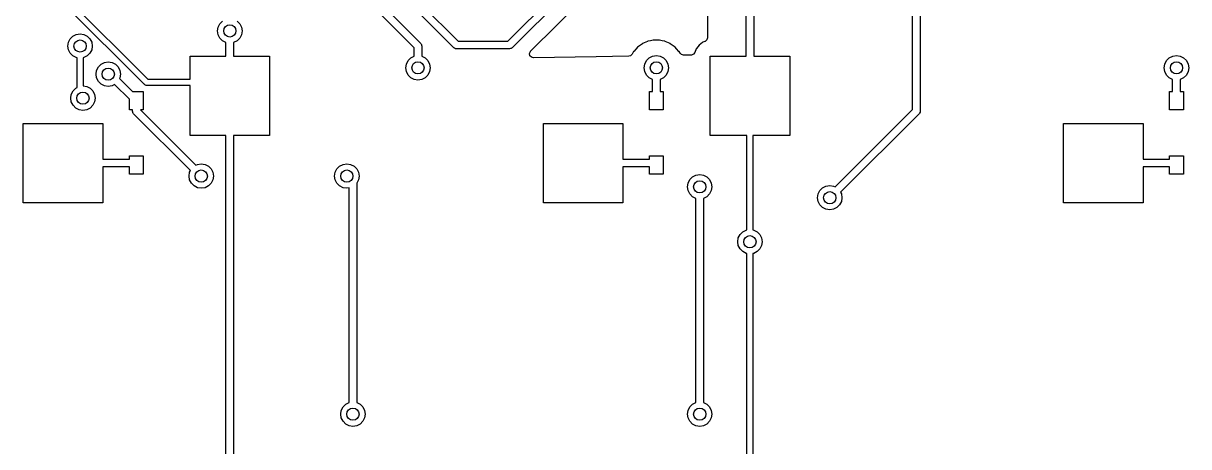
# Model space of a CAD drawing. Extents: x 3.08 to 5.54, y -3.21 to -0.59.
# Drawn here: x 4.01 to 5.51, y -2.189 to -1.644 of the extents above; entities that cross this region are included whole.
import ezdxf

# ---------------------------------------------------------------- set-up
doc = ezdxf.new("R2010")
doc.units = 0
doc.header["$MEASUREMENT"] = 0
doc.layers.add('BLACK', color=7, linetype='CONTINUOUS')

msp = doc.modelspace()

# ---------------------------------------------------------------- linework, layer by layer
at = {"layer": 'BLACK', "linetype": 'CONTINUOUS'}
for p, q in [((4.89016, -1.34091), (4.89016, -1.66253)), ((5.1542, -1.75485), (5.1542, -1.57974)), ((5.16405, -1.58178), (5.16405, -1.75689)), ((4.6334, -1.66689), (4.71043, -1.58986)), ((4.71883, -1.59538), (4.63892, -1.67529)), ((4.06856, -1.61418), (4.17028, -1.7159)), ((4.46687, -1.61542), (4.5212, -1.66975)), ((4.66272, -1.6798), (4.7308, -1.61173)), ((4.16587, -1.72262), (4.06299, -1.61974)), ((4.5128, -1.67527), (4.45847, -1.62094)), ((4.56383, -1.67529), (4.51423, -1.6257)), ((4.52264, -1.62018), (4.56935, -1.66689)), ((4.93996, -1.68602), (4.93996, -1.63059)), ((4.9498, -1.63263), (4.9498, -1.68602)), ((4.25984, -1.65354), (4.26061, -1.64868)), ((4.26061, -1.64868), (4.26285, -1.64429)), ((4.26285, -1.64429), (4.26633, -1.6408)), ((4.28485, -1.6408), (4.28833, -1.64429)), ((4.28833, -1.64429), (4.29057, -1.64868)), ((4.29057, -1.64868), (4.29134, -1.65354)), ((4.06791, -1.66815), (4.07015, -1.66376)), ((4.07015, -1.66376), (4.07363, -1.66028)), ((4.07363, -1.66028), (4.07802, -1.65804)), ((4.07802, -1.65804), (4.08289, -1.65727)), ((4.08289, -1.65727), (4.08776, -1.65804)), ((4.08776, -1.65804), (4.09215, -1.66028)), ((4.09215, -1.66028), (4.09563, -1.66376)), ((4.09563, -1.66376), (4.09787, -1.66815)), ((4.26061, -1.65841), (4.25984, -1.65354)), ((4.26285, -1.6628), (4.26061, -1.65841)), ((4.26633, -1.66628), (4.26285, -1.6628)), ((4.28833, -1.6628), (4.28485, -1.66628)), ((4.29057, -1.65841), (4.28833, -1.6628)), ((4.29134, -1.65354), (4.29057, -1.65841)), ((4.89016, -1.66253), (4.88937, -1.66521)), ((4.06714, -1.67302), (4.06791, -1.66815)), ((4.06791, -1.67788), (4.06714, -1.67302)), ((4.07015, -1.68227), (4.06791, -1.67788)), ((4.09787, -1.67788), (4.09563, -1.68227)), ((4.09787, -1.66815), (4.09864, -1.67302)), ((4.09864, -1.67302), (4.09787, -1.67788)), ((4.27067, -1.66849), (4.26633, -1.66628)), ((4.27067, -1.68602), (4.27067, -1.66849)), ((4.28485, -1.66628), (4.28051, -1.66849)), ((4.28051, -1.66849), (4.28051, -1.68602)), ((4.5128, -1.68617), (4.5128, -1.67527)), ((4.5212, -1.66975), (4.52173, -1.67045)), ((4.52173, -1.67045), (4.52186, -1.67057)), ((4.52186, -1.67057), (4.52189, -1.67068)), ((4.52189, -1.67068), (4.52205, -1.67088)), ((4.52205, -1.67088), (4.5223, -1.67207)), ((4.5223, -1.67207), (4.52264, -1.67323)), ((4.52264, -1.67323), (4.52264, -1.68617)), ((4.56489, -1.67587), (4.56383, -1.67529)), ((4.56591, -1.67653), (4.56489, -1.67587)), ((4.56616, -1.67657), (4.56591, -1.67653)), ((4.56626, -1.67662), (4.56616, -1.67657)), ((4.56644, -1.67661), (4.56626, -1.67662)), ((4.56731, -1.67673), (4.56644, -1.67661)), ((4.63544, -1.67673), (4.56731, -1.67673)), ((4.56935, -1.66689), (4.6334, -1.66689)), ((4.63661, -1.67639), (4.63544, -1.67673)), ((4.63779, -1.67614), (4.63661, -1.67639)), ((4.638, -1.67598), (4.63779, -1.67614)), ((4.6381, -1.67595), (4.638, -1.67598)), ((4.63822, -1.67582), (4.6381, -1.67595)), ((4.63892, -1.67529), (4.63822, -1.67582)), ((4.79838, -1.67664), (4.79538, -1.67998)), ((4.80023, -1.67458), (4.79838, -1.67664)), ((4.80041, -1.67439), (4.80023, -1.67458)), ((4.80023, -1.67458), (4.80023, -1.67458)), ((4.80649, -1.66997), (4.80041, -1.67439)), ((4.80673, -1.66986), (4.80649, -1.66997)), ((4.81312, -1.66702), (4.80673, -1.66986)), ((4.80673, -1.66986), (4.80673, -1.66986)), ((4.81336, -1.66691), (4.81312, -1.66702)), ((4.81312, -1.66702), (4.81312, -1.66702)), ((4.81704, -1.66613), (4.81336, -1.66691)), ((4.82046, -1.6654), (4.81704, -1.66613)), ((4.82071, -1.66535), (4.82046, -1.6654)), ((4.82046, -1.6654), (4.82046, -1.6654)), ((4.82823, -1.66535), (4.82071, -1.66535)), ((4.82849, -1.6654), (4.82823, -1.66535)), ((4.83191, -1.66613), (4.82849, -1.6654)), ((4.82849, -1.6654), (4.82849, -1.6654)), ((4.83559, -1.66691), (4.83191, -1.66613)), ((4.83582, -1.66702), (4.83559, -1.66691)), ((4.84222, -1.66986), (4.83582, -1.66702)), ((4.83582, -1.66702), (4.83582, -1.66702)), ((4.84246, -1.66997), (4.84222, -1.66986)), ((4.84222, -1.66986), (4.84222, -1.66986)), ((4.84854, -1.67439), (4.84246, -1.66997)), ((4.84871, -1.67458), (4.84854, -1.67439)), ((4.85057, -1.67664), (4.84871, -1.67458)), ((4.84871, -1.67458), (4.84871, -1.67458)), ((4.85357, -1.67998), (4.85057, -1.67664)), ((4.87583, -1.67664), (4.87405, -1.6814)), ((4.87596, -1.67631), (4.87583, -1.67664)), ((4.8794, -1.67172), (4.87596, -1.67631)), ((4.88399, -1.66828), (4.8794, -1.67172)), ((4.88443, -1.66812), (4.88399, -1.66828)), ((4.88694, -1.66718), (4.88443, -1.66812)), ((4.88726, -1.66704), (4.88694, -1.66718)), ((4.88937, -1.66521), (4.88726, -1.66704)), ((4.07363, -1.68576), (4.07015, -1.68227)), ((4.07802, -1.68799), (4.07363, -1.68576)), ((4.07895, -1.68814), (4.07802, -1.68799)), ((4.07895, -1.7266), (4.07895, -1.68814)), ((4.08776, -1.68799), (4.08683, -1.68814)), ((4.08683, -1.68814), (4.08683, -1.72444)), ((4.09215, -1.68576), (4.08776, -1.68799)), ((4.09563, -1.68227), (4.09215, -1.68576)), ((4.10988, -1.69653), (4.11427, -1.69429)), ((4.11427, -1.69429), (4.11914, -1.69352)), ((4.11914, -1.69352), (4.12401, -1.69429)), ((4.12401, -1.69429), (4.1284, -1.69653)), ((4.22441, -1.7159), (4.22441, -1.68602)), ((4.22441, -1.68602), (4.27067, -1.68602)), ((4.28051, -1.68602), (4.32677, -1.68602)), ((4.32677, -1.68602), (4.32677, -1.78839)), ((4.50274, -1.69625), (4.50498, -1.69186)), ((4.50498, -1.69186), (4.50846, -1.68838)), ((4.50846, -1.68838), (4.5128, -1.68617)), ((4.52264, -1.68617), (4.52698, -1.68838)), ((4.52698, -1.68838), (4.53046, -1.69186)), ((4.53046, -1.69186), (4.5327, -1.69625)), ((4.66131, -1.68269), (4.66242, -1.68013)), ((4.66176, -1.68545), (4.66131, -1.68269)), ((4.66362, -1.68753), (4.66176, -1.68545)), ((4.66242, -1.68013), (4.66272, -1.6798)), ((4.66632, -1.68827), (4.66362, -1.68753)), ((4.74707, -1.68682), (4.66632, -1.68827)), ((4.78908, -1.68607), (4.74707, -1.68682)), ((4.79127, -1.68552), (4.78908, -1.68607)), ((4.79329, -1.68359), (4.79127, -1.68552)), ((4.79525, -1.6802), (4.79329, -1.68359)), ((4.79538, -1.67998), (4.79525, -1.6802)), ((4.8095, -1.69625), (4.81173, -1.69186)), ((4.81173, -1.69186), (4.81522, -1.68837)), ((4.81522, -1.68837), (4.81961, -1.68614)), ((4.81961, -1.68614), (4.82447, -1.68537)), ((4.82447, -1.68537), (4.82934, -1.68614)), ((4.82934, -1.68614), (4.83373, -1.68837)), ((4.83373, -1.68837), (4.83721, -1.69186)), ((4.83721, -1.69186), (4.83945, -1.69625)), ((4.8537, -1.6802), (4.85357, -1.67998)), ((4.85493, -1.68233), (4.8537, -1.6802)), ((4.85662, -1.68407), (4.85493, -1.68233)), ((4.85931, -1.68481), (4.85662, -1.68407)), ((4.86949, -1.68462), (4.85931, -1.68481)), ((4.87237, -1.68364), (4.86949, -1.68462)), ((4.87405, -1.6814), (4.87237, -1.68364)), ((4.8937, -1.78839), (4.8937, -1.68602)), ((4.8937, -1.68602), (4.93996, -1.68602)), ((4.9498, -1.68602), (4.99606, -1.68602)), ((4.99606, -1.68602), (4.99606, -1.78839)), ((5.47879, -1.69625), (5.48102, -1.69186)), ((5.48102, -1.69186), (5.48451, -1.68837)), ((5.48451, -1.68837), (5.4889, -1.68614)), ((5.4889, -1.68614), (5.49376, -1.68537)), ((5.49376, -1.68537), (5.49863, -1.68614)), ((5.49863, -1.68614), (5.50302, -1.68837)), ((5.50302, -1.68837), (5.5065, -1.69186)), ((5.5065, -1.69186), (5.50874, -1.69625)), ((4.10339, -1.70927), (4.10416, -1.7044)), ((4.10416, -1.71413), (4.10339, -1.70927)), ((4.10416, -1.7044), (4.1064, -1.70001)), ((4.1064, -1.70001), (4.10988, -1.69653)), ((4.1284, -1.69653), (4.13188, -1.70001)), ((4.13188, -1.70001), (4.13412, -1.7044)), ((4.13412, -1.7044), (4.13489, -1.70927)), ((4.13489, -1.70927), (4.13412, -1.71413)), ((4.50197, -1.70112), (4.50274, -1.69625)), ((4.50274, -1.70598), (4.50197, -1.70112)), ((4.50498, -1.71037), (4.50274, -1.70598)), ((4.5327, -1.70598), (4.53046, -1.71037)), ((4.5327, -1.69625), (4.53347, -1.70112)), ((4.53347, -1.70112), (4.5327, -1.70598)), ((4.80872, -1.70111), (4.8095, -1.69625)), ((4.8095, -1.70598), (4.80872, -1.70111)), ((4.81173, -1.71037), (4.8095, -1.70598)), ((4.83945, -1.70598), (4.83721, -1.71037)), ((4.83945, -1.69625), (4.84022, -1.70111)), ((4.84022, -1.70111), (4.83945, -1.70598)), ((5.47802, -1.70111), (5.47879, -1.69625)), ((5.47879, -1.70598), (5.47802, -1.70111)), ((5.48102, -1.71037), (5.47879, -1.70598)), ((5.50874, -1.70598), (5.5065, -1.71037)), ((5.50874, -1.69625), (5.50951, -1.70111)), ((5.50951, -1.70111), (5.50874, -1.70598)), ((4.08683, -1.72444), (4.09148, -1.72518)), ((4.1064, -1.71852), (4.10416, -1.71413)), ((4.10988, -1.72201), (4.1064, -1.71852)), ((4.11427, -1.72425), (4.10988, -1.72201)), ((4.11914, -1.72502), (4.11427, -1.72425)), ((4.12401, -1.72425), (4.11914, -1.72502)), ((4.12733, -1.72255), (4.12401, -1.72425)), ((4.14632, -1.74154), (4.12733, -1.72255)), ((4.13412, -1.71413), (4.13369, -1.71498)), ((4.13369, -1.71498), (4.15033, -1.73163)), ((4.16615, -1.72276), (4.16587, -1.72262)), ((4.16634, -1.72302), (4.16615, -1.72276)), ((4.16722, -1.7233), (4.16634, -1.72302)), ((4.16804, -1.72372), (4.16722, -1.7233)), ((4.16835, -1.72367), (4.16804, -1.72372)), ((4.16865, -1.72377), (4.16835, -1.72367)), ((4.22441, -1.72377), (4.16865, -1.72377)), ((4.17028, -1.7159), (4.22441, -1.7159)), ((4.22441, -1.78839), (4.22441, -1.72377)), ((4.50846, -1.71386), (4.50498, -1.71037)), ((4.51285, -1.71609), (4.50846, -1.71386)), ((4.51772, -1.71687), (4.51285, -1.71609)), ((4.52259, -1.71609), (4.51772, -1.71687)), ((4.52698, -1.71386), (4.52259, -1.71609)), ((4.53046, -1.71037), (4.52698, -1.71386)), ((4.81522, -1.71386), (4.81173, -1.71037)), ((4.81955, -1.71606), (4.81522, -1.71386)), ((4.81955, -1.73163), (4.81955, -1.71606)), ((4.83373, -1.71386), (4.82939, -1.71606)), ((4.82939, -1.71606), (4.82939, -1.73163)), ((4.83721, -1.71037), (4.83373, -1.71386)), ((5.48451, -1.71386), (5.48102, -1.71037)), ((5.48884, -1.71606), (5.48451, -1.71386)), ((5.48884, -1.73163), (5.48884, -1.71606)), ((5.50302, -1.71386), (5.49869, -1.71606)), ((5.49869, -1.71606), (5.49869, -1.73163)), ((5.5065, -1.71037), (5.50302, -1.71386)), ((4.07087, -1.74016), (4.07164, -1.73529)), ((4.07164, -1.73529), (4.07387, -1.7309)), ((4.07387, -1.7309), (4.07736, -1.72742)), ((4.07736, -1.72742), (4.07895, -1.7266)), ((4.09148, -1.72518), (4.09587, -1.72742)), ((4.09587, -1.72742), (4.09935, -1.7309)), ((4.09935, -1.7309), (4.10159, -1.73529)), ((4.10159, -1.73529), (4.10236, -1.74016)), ((4.15033, -1.73163), (4.16404, -1.73163)), ((4.16404, -1.73163), (4.16404, -1.75525)), ((4.81561, -1.75525), (4.81561, -1.73163)), ((4.81561, -1.73163), (4.81955, -1.73163)), ((4.82939, -1.73163), (4.83333, -1.73163)), ((4.83333, -1.73163), (4.83333, -1.75525)), ((5.48491, -1.75525), (5.48491, -1.73163)), ((5.48491, -1.73163), (5.48884, -1.73163)), ((5.49869, -1.73163), (5.50262, -1.73163)), ((5.50262, -1.73163), (5.50262, -1.75525)), ((4.07164, -1.74502), (4.07087, -1.74016)), ((4.07387, -1.74941), (4.07164, -1.74502)), ((4.07736, -1.7529), (4.07387, -1.74941)), ((4.08175, -1.75513), (4.07736, -1.7529)), ((4.09587, -1.7529), (4.09148, -1.75513)), ((4.09935, -1.74941), (4.09587, -1.7529)), ((4.10159, -1.74502), (4.09935, -1.74941)), ((4.10236, -1.74016), (4.10159, -1.74502)), ((4.14632, -1.75525), (4.14632, -1.74154)), ((4.08661, -1.75591), (4.08175, -1.75513)), ((4.09148, -1.75513), (4.08661, -1.75591)), ((4.15026, -1.75525), (4.14632, -1.75525)), ((4.15026, -1.75689), (4.15026, -1.75525)), ((4.1506, -1.75805), (4.15026, -1.75689)), ((4.15086, -1.75924), (4.1506, -1.75805)), ((4.15101, -1.75944), (4.15086, -1.75924)), ((4.15104, -1.75955), (4.15101, -1.75944)), ((4.15118, -1.75967), (4.15104, -1.75955)), ((4.1517, -1.76037), (4.15118, -1.75967)), ((4.22493, -1.8336), (4.1517, -1.76037)), ((4.16404, -1.75525), (4.1605, -1.75525)), ((4.1605, -1.75525), (4.23189, -1.82664)), ((4.83333, -1.75525), (4.81561, -1.75525)), ((5.05453, -1.85453), (5.1542, -1.75485)), ((5.16261, -1.76037), (5.06149, -1.86149)), ((5.16319, -1.75931), (5.16261, -1.76037)), ((5.16384, -1.75829), (5.16319, -1.75931)), ((5.16388, -1.75804), (5.16384, -1.75829)), ((5.16393, -1.75794), (5.16388, -1.75804)), ((5.16405, -1.75689), (5.16392, -1.75776)), ((5.16392, -1.75776), (5.16393, -1.75794)), ((5.50262, -1.75525), (5.48491, -1.75525)), ((4.00984, -1.875), (4.00984, -1.77264)), ((4.00984, -1.77264), (4.1122, -1.77264)), ((4.1122, -1.77264), (4.1122, -1.8189)), ((4.67913, -1.875), (4.67913, -1.77264)), ((4.67913, -1.77264), (4.78149, -1.77264)), ((4.78149, -1.77264), (4.78149, -1.8189)), ((5.34842, -1.875), (5.34842, -1.77264)), ((5.34842, -1.77264), (5.45078, -1.77264)), ((5.45078, -1.77264), (5.45078, -1.8189)), ((4.27067, -1.78839), (4.22441, -1.78839)), ((4.27067, -2.35531), (4.27067, -1.78839)), ((4.32677, -1.78839), (4.28051, -1.78839)), ((4.28051, -1.78839), (4.28051, -2.35531)), ((4.94094, -1.78839), (4.8937, -1.78839)), ((4.94094, -1.91005), (4.94094, -1.78839)), ((4.99606, -1.78839), (4.94882, -1.78839)), ((4.94882, -1.78839), (4.94882, -1.91005)), ((4.14632, -1.8189), (4.14632, -1.8143)), ((4.14632, -1.8143), (4.16404, -1.8143)), ((4.16404, -1.8143), (4.16404, -1.83793)), ((4.81561, -1.8189), (4.81561, -1.8143)), ((4.81561, -1.8143), (4.83333, -1.8143)), ((4.83333, -1.8143), (4.83333, -1.83793)), ((5.48491, -1.8189), (5.48491, -1.8143)), ((5.48491, -1.8143), (5.50262, -1.8143)), ((5.50262, -1.8143), (5.50262, -1.83793)), ((4.1122, -1.8189), (4.14632, -1.8189)), ((4.14632, -1.82874), (4.1122, -1.82874)), ((4.1122, -1.82874), (4.1122, -1.875)), ((4.14632, -1.83793), (4.14632, -1.82874)), ((4.23189, -1.82664), (4.23398, -1.82557)), ((4.23398, -1.82557), (4.23884, -1.8248)), ((4.23884, -1.8248), (4.24371, -1.82557)), ((4.24371, -1.82557), (4.2481, -1.82781)), ((4.2481, -1.82781), (4.25158, -1.83129)), ((4.41346, -1.83129), (4.41694, -1.82781)), ((4.41694, -1.82781), (4.42133, -1.82557)), ((4.42133, -1.82557), (4.4262, -1.8248)), ((4.4262, -1.8248), (4.43106, -1.82557)), ((4.43106, -1.82557), (4.43545, -1.82781)), ((4.43545, -1.82781), (4.43894, -1.83129)), ((4.78149, -1.8189), (4.81561, -1.8189)), ((4.81561, -1.82874), (4.78149, -1.82874)), ((4.78149, -1.82874), (4.78149, -1.875)), ((4.81561, -1.83793), (4.81561, -1.82874)), ((5.45078, -1.8189), (5.48491, -1.8189)), ((5.48491, -1.82874), (5.45078, -1.82874)), ((5.45078, -1.82874), (5.45078, -1.875)), ((5.48491, -1.83793), (5.48491, -1.82874)), ((4.16404, -1.83793), (4.14632, -1.83793)), ((4.2231, -1.84055), (4.22387, -1.83568)), ((4.22387, -1.84542), (4.2231, -1.84055)), ((4.22387, -1.83568), (4.22493, -1.8336)), ((4.25158, -1.83129), (4.25382, -1.83568)), ((4.25382, -1.83568), (4.25459, -1.84055)), ((4.25459, -1.84055), (4.25382, -1.84542)), ((4.41045, -1.84055), (4.41122, -1.83568)), ((4.41122, -1.84542), (4.41045, -1.84055)), ((4.41122, -1.83568), (4.41346, -1.83129)), ((4.43894, -1.83129), (4.44117, -1.83568)), ((4.44117, -1.83568), (4.44195, -1.84055)), ((4.44195, -1.84055), (4.44117, -1.84542)), ((4.83333, -1.83793), (4.81561, -1.83793)), ((4.86751, -1.84511), (4.87099, -1.84163)), ((4.87099, -1.84163), (4.87538, -1.83939)), ((4.87538, -1.83939), (4.88025, -1.83862)), ((4.88025, -1.83862), (4.88511, -1.83939)), ((4.88511, -1.83939), (4.8895, -1.84163)), ((4.8895, -1.84163), (4.89299, -1.84511)), ((5.50262, -1.83793), (5.48491, -1.83793)), ((4.2261, -1.84981), (4.22387, -1.84542)), ((4.22959, -1.85329), (4.2261, -1.84981)), ((4.23398, -1.85553), (4.22959, -1.85329)), ((4.23884, -1.8563), (4.23398, -1.85553)), ((4.24371, -1.85553), (4.23884, -1.8563)), ((4.2481, -1.85329), (4.24371, -1.85553)), ((4.25158, -1.84981), (4.2481, -1.85329)), ((4.25382, -1.84542), (4.25158, -1.84981)), ((4.41346, -1.84981), (4.41122, -1.84542)), ((4.41694, -1.85329), (4.41346, -1.84981)), ((4.42133, -1.85553), (4.41694, -1.85329)), ((4.4262, -1.8563), (4.42133, -1.85553)), ((4.42913, -1.85583), (4.4262, -1.8563)), ((4.42913, -2.13236), (4.42913, -1.85583)), ((4.44117, -1.84542), (4.43897, -1.84973)), ((4.43897, -1.84973), (4.43897, -2.13236)), ((4.8645, -1.85437), (4.86527, -1.8495)), ((4.86527, -1.85924), (4.8645, -1.85437)), ((4.86527, -1.8495), (4.86751, -1.84511)), ((4.86751, -1.86363), (4.86527, -1.85924)), ((4.89299, -1.84511), (4.89522, -1.8495)), ((4.89522, -1.85924), (4.89299, -1.86363)), ((4.89522, -1.8495), (4.896, -1.85437)), ((4.896, -1.85437), (4.89522, -1.85924)), ((5.0326, -1.86357), (5.03484, -1.85918)), ((5.03484, -1.85918), (5.03832, -1.8557)), ((5.03832, -1.8557), (5.04271, -1.85346)), ((5.04271, -1.85346), (5.04758, -1.85269)), ((5.04758, -1.85269), (5.05244, -1.85346)), ((5.05244, -1.85346), (5.05453, -1.85453)), ((4.87099, -1.86711), (4.86751, -1.86363)), ((4.87533, -1.86932), (4.87099, -1.86711)), ((4.87533, -2.13236), (4.87533, -1.86932)), ((4.8895, -1.86711), (4.88517, -1.86932)), ((4.88517, -1.86932), (4.88517, -2.13236)), ((4.89299, -1.86363), (4.8895, -1.86711)), ((5.03183, -1.86844), (5.0326, -1.86357)), ((5.0326, -1.87331), (5.03183, -1.86844)), ((5.03484, -1.8777), (5.0326, -1.87331)), ((5.06255, -1.87331), (5.06032, -1.8777)), ((5.06149, -1.86149), (5.06255, -1.86357)), ((5.06255, -1.86357), (5.06332, -1.86844)), ((5.06332, -1.86844), (5.06255, -1.87331)), ((4.1122, -1.875), (4.00984, -1.875)), ((4.78149, -1.875), (4.67913, -1.875)), ((5.03832, -1.88118), (5.03484, -1.8777)), ((5.04271, -1.88342), (5.03832, -1.88118)), ((5.04758, -1.88419), (5.04271, -1.88342)), ((5.05244, -1.88342), (5.04758, -1.88419)), ((5.05683, -1.88118), (5.05244, -1.88342)), ((5.06032, -1.8777), (5.05683, -1.88118)), ((5.45078, -1.875), (5.34842, -1.875)), ((4.9299, -1.92031), (4.93214, -1.91592)), ((4.93214, -1.91592), (4.93563, -1.91244)), ((4.93563, -1.91244), (4.94002, -1.9102)), ((4.94002, -1.9102), (4.94094, -1.91005)), ((4.94882, -1.91005), (4.94975, -1.9102)), ((4.94975, -1.9102), (4.95414, -1.91244)), ((4.95414, -1.91244), (4.95762, -1.91592)), ((4.95762, -1.91592), (4.95986, -1.92031)), ((4.92913, -1.92518), (4.9299, -1.92031)), ((4.9299, -1.93004), (4.92913, -1.92518)), ((4.93214, -1.93443), (4.9299, -1.93004)), ((4.93563, -1.93792), (4.93214, -1.93443)), ((4.95762, -1.93443), (4.95414, -1.93792)), ((4.95986, -1.93004), (4.95762, -1.93443)), ((4.95986, -1.92031), (4.96063, -1.92518)), ((4.96063, -1.92518), (4.95986, -1.93004)), ((4.94002, -1.94015), (4.93563, -1.93792)), ((4.94094, -1.9403), (4.94002, -1.94015)), ((4.94094, -2.35531), (4.94094, -1.9403)), ((4.94975, -1.94015), (4.94882, -1.9403)), ((4.94882, -1.9403), (4.94882, -2.35531)), ((4.95414, -1.93792), (4.94975, -1.94015)), ((4.41831, -2.14731), (4.41908, -2.14244)), ((4.41908, -2.14244), (4.42131, -2.13805)), ((4.42131, -2.13805), (4.4248, -2.13457)), ((4.4248, -2.13457), (4.42913, -2.13236)), ((4.43897, -2.13236), (4.44331, -2.13457)), ((4.44331, -2.13457), (4.44679, -2.13805)), ((4.44679, -2.13805), (4.44903, -2.14244)), ((4.44903, -2.14244), (4.4498, -2.14731)), ((4.8645, -2.14731), (4.86527, -2.14244)), ((4.86527, -2.14244), (4.86751, -2.13805)), ((4.86751, -2.13805), (4.87099, -2.13457)), ((4.87099, -2.13457), (4.87533, -2.13236)), ((4.88517, -2.13236), (4.8895, -2.13457)), ((4.8895, -2.13457), (4.89299, -2.13805)), ((4.89299, -2.13805), (4.89522, -2.14244)), ((4.89522, -2.14244), (4.896, -2.14731)), ((4.41908, -2.15218), (4.41831, -2.14731)), ((4.42131, -2.15657), (4.41908, -2.15218)), ((4.4248, -2.16005), (4.42131, -2.15657)), ((4.44679, -2.15657), (4.44331, -2.16005)), ((4.44903, -2.15218), (4.44679, -2.15657)), ((4.4498, -2.14731), (4.44903, -2.15218)), ((4.86527, -2.15218), (4.8645, -2.14731)), ((4.86751, -2.15657), (4.86527, -2.15218)), ((4.87099, -2.16005), (4.86751, -2.15657)), ((4.89299, -2.15657), (4.8895, -2.16005)), ((4.89522, -2.15218), (4.89299, -2.15657)), ((4.896, -2.14731), (4.89522, -2.15218)), ((4.42919, -2.16229), (4.4248, -2.16005)), ((4.43405, -2.16306), (4.42919, -2.16229)), ((4.43892, -2.16229), (4.43405, -2.16306)), ((4.44331, -2.16005), (4.43892, -2.16229)), ((4.87538, -2.16229), (4.87099, -2.16005)), ((4.88025, -2.16306), (4.87538, -2.16229)), ((4.88511, -2.16229), (4.88025, -2.16306)), ((4.8895, -2.16005), (4.88511, -2.16229))]:
    msp.add_line(p, q, dxfattribs=at)
at = {"layer": 'BLACK'}
for centre in [(4.27559, -1.65354), (4.08289, -1.67302), (4.51772, -1.70112), (4.82447, -1.70111), (5.49376, -1.70111), (4.11914, -1.70927), (4.08661, -1.74016), (4.23884, -1.84055), (4.4262, -1.84055), (4.88025, -1.85437), (5.04758, -1.86844), (4.94488, -1.92518), (4.43405, -2.14731), (4.88025, -2.14731)]:
    msp.add_circle(centre, 0.007874, dxfattribs=at)

doc.saveas('drawing.dxf')
